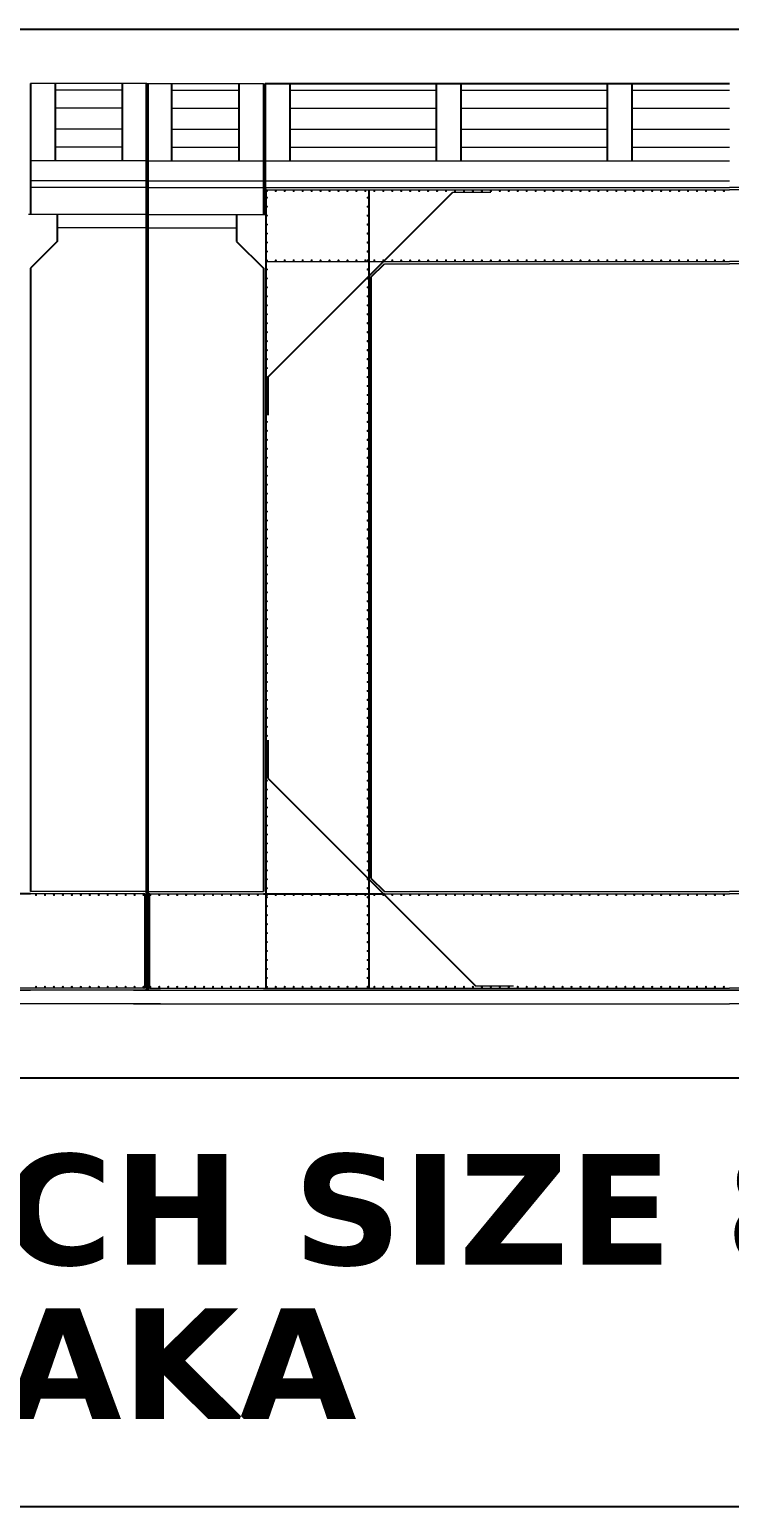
# Model space of a CAD drawing. Header units: millimetres. Extents: x -135144 to 39235, y -14991 to 144825.
# Drawn here: x 20844 to 28654, y 128357 to 144825 of the extents above; entities that cross this region are included whole.
import ezdxf

# ---------------------------------------------------------------- set-up
doc = ezdxf.new("R2010")
doc.units = ezdxf.units.MM
doc.header["$MEASUREMENT"] = 0
doc.layers.add('S TEXT', color=7, linetype='Continuous', lineweight=20)
doc.styles.get("Standard").update_dxf_attribs({"font": 'dutchb.ttf'})
doc.dimstyles.new('ISO-25', dxfattribs={"dimtxt": 1000, "dimasz": 1000, "dimexe": 1.25, "dimexo": 0.625, "dimtad": 0, "dimtxsty": 'Standard', "dimcen": 75, "dimadec": 0, "dimazin": 0, "dimtfac": 1, "dimtmove": 0, "dimatfit": 2, "dimfxl": 0, "dimarcsym": 0})

# ---------------------------------------------------------------- blocks, each defined once
blk = doc.blocks.new('*D16')
at = {"color": 0, "lineweight": -2}
for p, q in [((-29901, 133436), (-29901, 133133)), ((35543, 133436), (35543, 133133)), ((-28901, 133134), (1055, 133134)), ((34543, 133134), (4587, 133134))]:
    blk.add_line(p, q, dxfattribs=at)
at = {"color": 0}
for points in [[(-28901, 133301), (-28901, 132968), (-29901, 133134)], [(34543, 133301), (34543, 132968), (35543, 133134)]]:
    blk.add_solid(points, dxfattribs=at)
at = {"layer": 'Defpoints', "color": 0}
for p in [(-29901, 133436), (35543, 133436), (35543, 133134)]:
    blk.add_point(p, dxfattribs=at)
at = {"color": 0, "insert": (2821, 133134), "char_height": 1000, "attachment_point": 5}
blk.add_mtext('52250', dxfattribs=at)

msp = doc.modelspace()

# ---------------------------------------------------------------- linework, layer by layer
for p, q in [((39234.873, 144825.238), (-33989.082, 144825.238)), ((20853.64, 144222.848), (20853.64, 142762.848)), ((21128.64, 144222.848), (21128.64, 143362.848)), ((21878.64, 144222.848), (21878.64, 143362.848)), ((22143.64, 144222.848), (22143.64, 134112.848)), ((22163.64, 144222.848), (22163.64, 134112.848)), ((22428.64, 144222.848), (22428.64, 143362.848)), ((23178.64, 144222.848), (23178.64, 143362.848)), ((23453.64, 144222.848), (23453.64, 142762.848)), ((23473.64, 144222.848), (23473.64, 142762.848)), ((23473.64, 144222.848), (28653.64, 144222.848)), ((23748.64, 144222.848), (23748.64, 143362.848)), ((25380.64, 144222.848), (25380.64, 143362.848)), ((25655.64, 144222.848), (25655.64, 143362.848)), ((27287.64, 144222.848), (27287.64, 143362.848)), ((27562.64, 144222.848), (27562.64, 143362.848)), ((23478.64, 143025.348), (23478.64, 134137.848)), ((23503.64, 140948.204), (25568.285, 143012.848)), ((24628.64, 143037.848), (24628.64, 134137.848)), ((21153.64, 142762.848), (21153.64, 142462.848)), ((23153.64, 142762.848), (23153.64, 142462.848)), ((21153.64, 142462.848), (20853.64, 142162.848)), ((23153.64, 142462.848), (23453.64, 142162.848)), ((20853.64, 142162.848), (20853.64, 135212.848)), ((23453.64, 142162.848), (23453.64, 135212.848)), ((24653.64, 142062.848), (24803.64, 142212.848)), ((24653.64, 142062.848), (24653.64, 135362.848)), ((23503.64, 140948.204), (23503.64, 140523.94)), ((23503.64, 136901.757), (23503.64, 136477.493)), ((23503.64, 136477.493), (25818.285, 134162.848)), ((24653.64, 135362.848), (24803.64, 135212.848)), ((20853.64, 135187.848), (19503.64, 135187.848)), ((22128.64, 135175.348), (22128.64, 134150.348)), ((22178.64, 135175.348), (22178.64, 134150.348)), ((23453.64, 135187.848), (24803.64, 135187.848)), ((-33989.082, 128357.278), (39234.873, 128357.278))]:
    msp.add_line(p, q)
at = {"const_width": 12.5}
for points in [[(23484.89, 143025.348, 1), (23497.39, 143025.348, 1)], [(23484.89, 142950.348, 1), (23497.39, 142950.348, 1)], [(23584.89, 143025.348, 1), (23597.39, 143025.348, 1)], [(23684.89, 143025.348, 1), (23697.39, 143025.348, 1)], [(23784.89, 143025.348, 1), (23797.39, 143025.348, 1)], [(23884.89, 143025.348, 1), (23897.39, 143025.348, 1)], [(23984.89, 143025.348, 1), (23997.39, 143025.348, 1)], [(24084.89, 143025.348, 1), (24097.39, 143025.348, 1)], [(24184.89, 143025.348, 1), (24197.39, 143025.348, 1)], [(24284.89, 143025.348, 1), (24297.39, 143025.348, 1)], [(24384.89, 143025.348, 1), (24397.39, 143025.348, 1)], [(24484.89, 143025.348, 1), (24497.39, 143025.348, 1)], [(24584.89, 143025.348, 1), (24597.39, 143025.348, 1)], [(24609.89, 142950.348, 1), (24622.39, 142950.348, 1)], [(24684.89, 143025.348, 1), (24697.39, 143025.348, 1)], [(24784.89, 143025.348, 1), (24797.39, 143025.348, 1)], [(24884.89, 143025.348, 1), (24897.39, 143025.348, 1)], [(24984.89, 143025.348, 1), (24997.39, 143025.348, 1)], [(25084.89, 143025.348, 1), (25097.39, 143025.348, 1)], [(25184.89, 143025.348, 1), (25197.39, 143025.348, 1)], [(25284.89, 143025.348, 1), (25297.39, 143025.348, 1)], [(25384.89, 143025.348, 1), (25397.39, 143025.348, 1)], [(25484.89, 143025.348, 1), (25497.39, 143025.348, 1)], [(25584.89, 143025.348, 1), (25597.39, 143025.348, 1)], [(25684.89, 143025.348, 1), (25697.39, 143025.348, 1)], [(25784.89, 143025.348, 1), (25797.39, 143025.348, 1)], [(25884.89, 143025.348, 1), (25897.39, 143025.348, 1)], [(25984.89, 143025.348, 1), (25997.39, 143025.348, 1)], [(26084.89, 143025.348, 1), (26097.39, 143025.348, 1)], [(26184.89, 143025.348, 1), (26197.39, 143025.348, 1)], [(26284.89, 143025.348, 1), (26297.39, 143025.348, 1)], [(26384.89, 143025.348, 1), (26397.39, 143025.348, 1)], [(26484.89, 143025.348, 1), (26497.39, 143025.348, 1)], [(26584.89, 143025.348, 1), (26597.39, 143025.348, 1)], [(26684.89, 143025.348, 1), (26697.39, 143025.348, 1)], [(26784.89, 143025.348, 1), (26797.39, 143025.348, 1)], [(26884.89, 143025.348, 1), (26897.39, 143025.348, 1)], [(26984.89, 143025.348, 1), (26997.39, 143025.348, 1)], [(27084.89, 143025.348, 1), (27097.39, 143025.348, 1)], [(27184.89, 143025.348, 1), (27197.39, 143025.348, 1)], [(27284.89, 143025.348, 1), (27297.39, 143025.348, 1)], [(27384.89, 143025.348, 1), (27397.39, 143025.348, 1)], [(27484.89, 143025.348, 1), (27497.39, 143025.348, 1)], [(27584.89, 143025.348, 1), (27597.39, 143025.348, 1)], [(27684.89, 143025.348, 1), (27697.39, 143025.348, 1)], [(27784.89, 143025.348, 1), (27797.39, 143025.348, 1)], [(27884.89, 143025.348, 1), (27897.39, 143025.348, 1)], [(27984.89, 143025.348, 1), (27997.39, 143025.348, 1)], [(28084.89, 143025.348, 1), (28097.39, 143025.348, 1)], [(28184.89, 143025.348, 1), (28197.39, 143025.348, 1)], [(28284.89, 143025.348, 1), (28297.39, 143025.348, 1)], [(28384.89, 143025.348, 1), (28397.39, 143025.348, 1)], [(28484.89, 143025.348, 1), (28497.39, 143025.348, 1)], [(28584.89, 143025.348, 1), (28597.39, 143025.348, 1)], [(23484.89, 142850.348, 1), (23497.39, 142850.348, 1)], [(24609.89, 142850.348, 1), (24622.39, 142850.348, 1)], [(23484.89, 142750.348, 1), (23497.39, 142750.348, 1)], [(23484.89, 142650.348, 1), (23497.39, 142650.348, 1)], [(24609.89, 142750.348, 1), (24622.39, 142750.348, 1)], [(24609.89, 142650.348, 1), (24622.39, 142650.348, 1)], [(23484.89, 142550.348, 1), (23497.39, 142550.348, 1)], [(23484.89, 142450.348, 1), (23497.39, 142450.348, 1)], [(24609.89, 142550.348, 1), (24622.39, 142550.348, 1)], [(24609.89, 142450.348, 1), (24622.39, 142450.348, 1)], [(23484.89, 142350.348, 1), (23497.39, 142350.348, 1)], [(24609.89, 142350.348, 1), (24622.39, 142350.348, 1)], [(23484.89, 142250.348, 1), (23497.39, 142250.348, 1)], [(23484.89, 142250.348, 1), (23497.39, 142250.348, 1)], [(23484.89, 142150.348, 1), (23497.39, 142150.348, 1)], [(23584.89, 142250.348, 1), (23597.39, 142250.348, 1)], [(23684.89, 142250.348, 1), (23697.39, 142250.348, 1)], [(23784.89, 142250.348, 1), (23797.39, 142250.348, 1)], [(23884.89, 142250.348, 1), (23897.39, 142250.348, 1)], [(23984.89, 142250.348, 1), (23997.39, 142250.348, 1)], [(24084.89, 142250.348, 1), (24097.39, 142250.348, 1)], [(24184.89, 142250.348, 1), (24197.39, 142250.348, 1)], [(24284.89, 142250.348, 1), (24297.39, 142250.348, 1)], [(24384.89, 142250.348, 1), (24397.39, 142250.348, 1)], [(24484.89, 142250.348, 1), (24497.39, 142250.348, 1)], [(24584.89, 142250.348, 1), (24597.39, 142250.348, 1)], [(24609.89, 142250.348, 1), (24622.39, 142250.348, 1)], [(24609.89, 142150.348, 1), (24622.39, 142150.348, 1)], [(24684.89, 142250.348, 1), (24697.39, 142250.348, 1)], [(24784.89, 142250.348, 1), (24797.39, 142250.348, 1)], [(24884.89, 142250.348, 1), (24897.39, 142250.348, 1)], [(24984.89, 142250.348, 1), (24997.39, 142250.348, 1)], [(25084.89, 142250.348, 1), (25097.39, 142250.348, 1)], [(25184.89, 142250.348, 1), (25197.39, 142250.348, 1)], [(25284.89, 142250.348, 1), (25297.39, 142250.348, 1)], [(25384.89, 142250.348, 1), (25397.39, 142250.348, 1)], [(25484.89, 142250.348, 1), (25497.39, 142250.348, 1)], [(25584.89, 142250.348, 1), (25597.39, 142250.348, 1)], [(25684.89, 142250.348, 1), (25697.39, 142250.348, 1)], [(25784.89, 142250.348, 1), (25797.39, 142250.348, 1)], [(25884.89, 142250.348, 1), (25897.39, 142250.348, 1)], [(25984.89, 142250.348, 1), (25997.39, 142250.348, 1)], [(26084.89, 142250.348, 1), (26097.39, 142250.348, 1)], [(26184.89, 142250.348, 1), (26197.39, 142250.348, 1)], [(26284.89, 142250.348, 1), (26297.39, 142250.348, 1)], [(26384.89, 142250.348, 1), (26397.39, 142250.348, 1)], [(26484.89, 142250.348, 1), (26497.39, 142250.348, 1)], [(26584.89, 142250.348, 1), (26597.39, 142250.348, 1)], [(26684.89, 142250.348, 1), (26697.39, 142250.348, 1)], [(26784.89, 142250.348, 1), (26797.39, 142250.348, 1)], [(26884.89, 142250.348, 1), (26897.39, 142250.348, 1)], [(26984.89, 142250.348, 1), (26997.39, 142250.348, 1)], [(27084.89, 142250.348, 1), (27097.39, 142250.348, 1)], [(27184.89, 142250.348, 1), (27197.39, 142250.348, 1)], [(27284.89, 142250.348, 1), (27297.39, 142250.348, 1)], [(27384.89, 142250.348, 1), (27397.39, 142250.348, 1)], [(27484.89, 142250.348, 1), (27497.39, 142250.348, 1)], [(27584.89, 142250.348, 1), (27597.39, 142250.348, 1)], [(27684.89, 142250.348, 1), (27697.39, 142250.348, 1)], [(27784.89, 142250.348, 1), (27797.39, 142250.348, 1)], [(27884.89, 142250.348, 1), (27897.39, 142250.348, 1)], [(27984.89, 142250.348, 1), (27997.39, 142250.348, 1)], [(28084.89, 142250.348, 1), (28097.39, 142250.348, 1)], [(28184.89, 142250.348, 1), (28197.39, 142250.348, 1)], [(28284.89, 142250.348, 1), (28297.39, 142250.348, 1)], [(28384.89, 142250.348, 1), (28397.39, 142250.348, 1)], [(28484.89, 142250.348, 1), (28497.39, 142250.348, 1)], [(28584.89, 142250.348, 1), (28597.39, 142250.348, 1)], [(23484.89, 142050.348, 1), (23497.39, 142050.348, 1)], [(23484.89, 141950.348, 1), (23497.39, 141950.348, 1)], [(24609.89, 142050.348, 1), (24622.39, 142050.348, 1)], [(24609.89, 141950.348, 1), (24622.39, 141950.348, 1)], [(23484.89, 141850.348, 1), (23497.39, 141850.348, 1)], [(24609.89, 141850.348, 1), (24622.39, 141850.348, 1)], [(23484.89, 141750.348, 1), (23497.39, 141750.348, 1)], [(23484.89, 141650.348, 1), (23497.39, 141650.348, 1)], [(24609.89, 141750.348, 1), (24622.39, 141750.348, 1)], [(24609.89, 141650.348, 1), (24622.39, 141650.348, 1)], [(23484.89, 141550.348, 1), (23497.39, 141550.348, 1)], [(23484.89, 141450.348, 1), (23497.39, 141450.348, 1)], [(24609.89, 141550.348, 1), (24622.39, 141550.348, 1)], [(24609.89, 141450.348, 1), (24622.39, 141450.348, 1)], [(23484.89, 141350.348, 1), (23497.39, 141350.348, 1)], [(24609.89, 141350.348, 1), (24622.39, 141350.348, 1)], [(23484.89, 141250.348, 1), (23497.39, 141250.348, 1)], [(23484.89, 141150.348, 1), (23497.39, 141150.348, 1)], [(24609.89, 141250.348, 1), (24622.39, 141250.348, 1)], [(24609.89, 141150.348, 1), (24622.39, 141150.348, 1)], [(23484.89, 141050.348, 1), (23497.39, 141050.348, 1)], [(24609.89, 141050.348, 1), (24622.39, 141050.348, 1)], [(23484.89, 140950.348, 1), (23497.39, 140950.348, 1)], [(23484.89, 140850.348, 1), (23497.39, 140850.348, 1)], [(24609.89, 140950.348, 1), (24622.39, 140950.348, 1)], [(24609.89, 140850.348, 1), (24622.39, 140850.348, 1)], [(23484.89, 140750.348, 1), (23497.39, 140750.348, 1)], [(23484.89, 140650.348, 1), (23497.39, 140650.348, 1)], [(24609.89, 140750.348, 1), (24622.39, 140750.348, 1)], [(24609.89, 140650.348, 1), (24622.39, 140650.348, 1)], [(23484.89, 140550.348, 1), (23497.39, 140550.348, 1)], [(24609.89, 140550.348, 1), (24622.39, 140550.348, 1)], [(23484.89, 140450.348, 1), (23497.39, 140450.348, 1)], [(23484.89, 140350.348, 1), (23497.39, 140350.348, 1)], [(24609.89, 140450.348, 1), (24622.39, 140450.348, 1)], [(24609.89, 140350.348, 1), (24622.39, 140350.348, 1)], [(23484.89, 140250.348, 1), (23497.39, 140250.348, 1)], [(23484.89, 140150.348, 1), (23497.39, 140150.348, 1)], [(24609.89, 140250.348, 1), (24622.39, 140250.348, 1)], [(24609.89, 140150.348, 1), (24622.39, 140150.348, 1)], [(23484.89, 140050.348, 1), (23497.39, 140050.348, 1)], [(24609.89, 140050.348, 1), (24622.39, 140050.348, 1)], [(23484.89, 139950.348, 1), (23497.39, 139950.348, 1)], [(23484.89, 139850.348, 1), (23497.39, 139850.348, 1)], [(24609.89, 139950.348, 1), (24622.39, 139950.348, 1)], [(24609.89, 139850.348, 1), (24622.39, 139850.348, 1)], [(23484.89, 139750.348, 1), (23497.39, 139750.348, 1)], [(23484.89, 139650.348, 1), (23497.39, 139650.348, 1)], [(24609.89, 139750.348, 1), (24622.39, 139750.348, 1)], [(24609.89, 139650.348, 1), (24622.39, 139650.348, 1)], [(23484.89, 139550.348, 1), (23497.39, 139550.348, 1)], [(24609.89, 139550.348, 1), (24622.39, 139550.348, 1)], [(23484.89, 139450.348, 1), (23497.39, 139450.348, 1)], [(23484.89, 139350.348, 1), (23497.39, 139350.348, 1)], [(24609.89, 139450.348, 1), (24622.39, 139450.348, 1)], [(24609.89, 139350.348, 1), (24622.39, 139350.348, 1)], [(23484.89, 139250.348, 1), (23497.39, 139250.348, 1)], [(23484.89, 139150.348, 1), (23497.39, 139150.348, 1)], [(24609.89, 139250.348, 1), (24622.39, 139250.348, 1)], [(24609.89, 139150.348, 1), (24622.39, 139150.348, 1)], [(23484.89, 139050.348, 1), (23497.39, 139050.348, 1)], [(24609.89, 139050.348, 1), (24622.39, 139050.348, 1)], [(23484.89, 138950.348, 1), (23497.39, 138950.348, 1)], [(23484.89, 138850.348, 1), (23497.39, 138850.348, 1)], [(24609.89, 138950.348, 1), (24622.39, 138950.348, 1)], [(24609.89, 138850.348, 1), (24622.39, 138850.348, 1)], [(23484.89, 138750.348, 1), (23497.39, 138750.348, 1)], [(23484.89, 138650.348, 1), (23497.39, 138650.348, 1)], [(24609.89, 138750.348, 1), (24622.39, 138750.348, 1)], [(24609.89, 138650.348, 1), (24622.39, 138650.348, 1)], [(23484.89, 138550.348, 1), (23497.39, 138550.348, 1)], [(24609.89, 138550.348, 1), (24622.39, 138550.348, 1)], [(23484.89, 138450.348, 1), (23497.39, 138450.348, 1)], [(23484.89, 138350.348, 1), (23497.39, 138350.348, 1)], [(24609.89, 138450.348, 1), (24622.39, 138450.348, 1)], [(24609.89, 138350.348, 1), (24622.39, 138350.348, 1)], [(23484.89, 138250.348, 1), (23497.39, 138250.348, 1)], [(24609.89, 138250.348, 1), (24622.39, 138250.348, 1)], [(23484.89, 138150.348, 1), (23497.39, 138150.348, 1)], [(23484.89, 138050.348, 1), (23497.39, 138050.348, 1)], [(24609.89, 138150.348, 1), (24622.39, 138150.348, 1)], [(24609.89, 138050.348, 1), (24622.39, 138050.348, 1)], [(23484.89, 137950.348, 1), (23497.39, 137950.348, 1)], [(23484.89, 137850.348, 1), (23497.39, 137850.348, 1)], [(24609.89, 137950.348, 1), (24622.39, 137950.348, 1)], [(24609.89, 137850.348, 1), (24622.39, 137850.348, 1)], [(23484.89, 137750.348, 1), (23497.39, 137750.348, 1)], [(24609.89, 137750.348, 1), (24622.39, 137750.348, 1)], [(23484.89, 137650.348, 1), (23497.39, 137650.348, 1)], [(23484.89, 137550.348, 1), (23497.39, 137550.348, 1)], [(24609.89, 137650.348, 1), (24622.39, 137650.348, 1)], [(24609.89, 137550.348, 1), (24622.39, 137550.348, 1)], [(23484.89, 137450.348, 1), (23497.39, 137450.348, 1)], [(23484.89, 137350.348, 1), (23497.39, 137350.348, 1)], [(24609.89, 137450.348, 1), (24622.39, 137450.348, 1)], [(24609.89, 137350.348, 1), (24622.39, 137350.348, 1)], [(23484.89, 137250.348, 1), (23497.39, 137250.348, 1)], [(24609.89, 137250.348, 1), (24622.39, 137250.348, 1)], [(23484.89, 137150.348, 1), (23497.39, 137150.348, 1)], [(23484.89, 137050.348, 1), (23497.39, 137050.348, 1)], [(24609.89, 137150.348, 1), (24622.39, 137150.348, 1)], [(24609.89, 137050.348, 1), (24622.39, 137050.348, 1)], [(23484.89, 136950.348, 1), (23497.39, 136950.348, 1)], [(23484.89, 136850.348, 1), (23497.39, 136850.348, 1)], [(24609.89, 136950.348, 1), (24622.39, 136950.348, 1)], [(24609.89, 136850.348, 1), (24622.39, 136850.348, 1)], [(23484.89, 136750.348, 1), (23497.39, 136750.348, 1)], [(24609.89, 136750.348, 1), (24622.39, 136750.348, 1)], [(23484.89, 136650.348, 1), (23497.39, 136650.348, 1)], [(23484.89, 136550.348, 1), (23497.39, 136550.348, 1)], [(24609.89, 136650.348, 1), (24622.39, 136650.348, 1)], [(24609.89, 136550.348, 1), (24622.39, 136550.348, 1)], [(23484.89, 136450.348, 1), (23497.39, 136450.348, 1)], [(23484.89, 136350.348, 1), (23497.39, 136350.348, 1)], [(24609.89, 136450.348, 1), (24622.39, 136450.348, 1)], [(24609.89, 136350.348, 1), (24622.39, 136350.348, 1)], [(23484.89, 136250.348, 1), (23497.39, 136250.348, 1)], [(24609.89, 136250.348, 1), (24622.39, 136250.348, 1)], [(23484.89, 136150.348, 1), (23497.39, 136150.348, 1)], [(23484.89, 136050.348, 1), (23497.39, 136050.348, 1)], [(24609.89, 136150.348, 1), (24622.39, 136150.348, 1)], [(24609.89, 136050.348, 1), (24622.39, 136050.348, 1)], [(23484.89, 135950.348, 1), (23497.39, 135950.348, 1)], [(23484.89, 135850.348, 1), (23497.39, 135850.348, 1)], [(24609.89, 135950.348, 1), (24622.39, 135950.348, 1)], [(24609.89, 135850.348, 1), (24622.39, 135850.348, 1)], [(23484.89, 135750.348, 1), (23497.39, 135750.348, 1)], [(24609.89, 135750.348, 1), (24622.39, 135750.348, 1)], [(23484.89, 135650.348, 1), (23497.39, 135650.348, 1)], [(23484.89, 135550.348, 1), (23497.39, 135550.348, 1)], [(24609.89, 135650.348, 1), (24622.39, 135650.348, 1)], [(24609.89, 135550.348, 1), (24622.39, 135550.348, 1)], [(23484.89, 135450.348, 1), (23497.39, 135450.348, 1)], [(24609.89, 135450.348, 1), (24622.39, 135450.348, 1)], [(23484.89, 135350.348, 1), (23497.39, 135350.348, 1)], [(23484.89, 135250.348, 1), (23497.39, 135250.348, 1)], [(24609.89, 135350.348, 1), (24622.39, 135350.348, 1)], [(24609.89, 135250.348, 1), (24622.39, 135250.348, 1)], [(20922.39, 135175.348, -1), (20909.89, 135175.348, -1)], [(21022.39, 135175.348, -1), (21009.89, 135175.348, -1)], [(21122.39, 135175.348, -1), (21109.89, 135175.348, -1)], [(21222.39, 135175.348, -1), (21209.89, 135175.348, -1)], [(21322.39, 135175.348, -1), (21309.89, 135175.348, -1)], [(21422.39, 135175.348, -1), (21409.89, 135175.348, -1)], [(21522.39, 135175.348, -1), (21509.89, 135175.348, -1)], [(21622.39, 135175.348, -1), (21609.89, 135175.348, -1)], [(21722.39, 135175.348, -1), (21709.89, 135175.348, -1)], [(21822.39, 135175.348, -1), (21809.89, 135175.348, -1)], [(21922.39, 135175.348, -1), (21909.89, 135175.348, -1)], [(22022.39, 135175.348, -1), (22009.89, 135175.348, -1)], [(22122.39, 135175.348, -1), (22109.89, 135175.348, -1)], [(22184.89, 135175.348, 1), (22197.39, 135175.348, 1)], [(22284.89, 135175.348, 1), (22297.39, 135175.348, 1)], [(22384.89, 135175.348, 1), (22397.39, 135175.348, 1)], [(22484.89, 135175.348, 1), (22497.39, 135175.348, 1)], [(22584.89, 135175.348, 1), (22597.39, 135175.348, 1)], [(22684.89, 135175.348, 1), (22697.39, 135175.348, 1)], [(22784.89, 135175.348, 1), (22797.39, 135175.348, 1)], [(22884.89, 135175.348, 1), (22897.39, 135175.348, 1)], [(22984.89, 135175.348, 1), (22997.39, 135175.348, 1)], [(23084.89, 135175.348, 1), (23097.39, 135175.348, 1)], [(23184.89, 135175.348, 1), (23197.39, 135175.348, 1)], [(23284.89, 135175.348, 1), (23297.39, 135175.348, 1)], [(23384.89, 135175.348, 1), (23397.39, 135175.348, 1)], [(23484.89, 135175.348, 1), (23497.39, 135175.348, 1)], [(23484.89, 135150.348, 1), (23497.39, 135150.348, 1)], [(23484.89, 135050.348, 1), (23497.39, 135050.348, 1)], [(23584.89, 135175.348, 1), (23597.39, 135175.348, 1)], [(23684.89, 135175.348, 1), (23697.39, 135175.348, 1)], [(23784.89, 135175.348, 1), (23797.39, 135175.348, 1)], [(23884.89, 135175.348, 1), (23897.39, 135175.348, 1)], [(23984.89, 135175.348, 1), (23997.39, 135175.348, 1)], [(24084.89, 135175.348, 1), (24097.39, 135175.348, 1)], [(24184.89, 135175.348, 1), (24197.39, 135175.348, 1)], [(24284.89, 135175.348, 1), (24297.39, 135175.348, 1)], [(24384.89, 135175.348, 1), (24397.39, 135175.348, 1)], [(24484.89, 135175.348, 1), (24497.39, 135175.348, 1)], [(24584.89, 135175.348, 1), (24597.39, 135175.348, 1)], [(24609.89, 135150.348, 1), (24622.39, 135150.348, 1)], [(24609.89, 135050.348, 1), (24622.39, 135050.348, 1)], [(24684.89, 135175.348, 1), (24697.39, 135175.348, 1)], [(24784.89, 135175.348, 1), (24797.39, 135175.348, 1)], [(24884.89, 135175.348, 1), (24897.39, 135175.348, 1)], [(24984.89, 135175.348, 1), (24997.39, 135175.348, 1)], [(25084.89, 135175.348, 1), (25097.39, 135175.348, 1)], [(25184.89, 135175.348, 1), (25197.39, 135175.348, 1)], [(25284.89, 135175.348, 1), (25297.39, 135175.348, 1)], [(25384.89, 135175.348, 1), (25397.39, 135175.348, 1)], [(25484.89, 135175.348, 1), (25497.39, 135175.348, 1)], [(25584.89, 135175.348, 1), (25597.39, 135175.348, 1)], [(25684.89, 135175.348, 1), (25697.39, 135175.348, 1)], [(25784.89, 135175.348, 1), (25797.39, 135175.348, 1)], [(25884.89, 135175.348, 1), (25897.39, 135175.348, 1)], [(25984.89, 135175.348, 1), (25997.39, 135175.348, 1)], [(26084.89, 135175.348, 1), (26097.39, 135175.348, 1)], [(26184.89, 135175.348, 1), (26197.39, 135175.348, 1)], [(26284.89, 135175.348, 1), (26297.39, 135175.348, 1)], [(26384.89, 135175.348, 1), (26397.39, 135175.348, 1)], [(26484.89, 135175.348, 1), (26497.39, 135175.348, 1)], [(26584.89, 135175.348, 1), (26597.39, 135175.348, 1)], [(26684.89, 135175.348, 1), (26697.39, 135175.348, 1)], [(26784.89, 135175.348, 1), (26797.39, 135175.348, 1)], [(26884.89, 135175.348, 1), (26897.39, 135175.348, 1)], [(26984.89, 135175.348, 1), (26997.39, 135175.348, 1)], [(27084.89, 135175.348, 1), (27097.39, 135175.348, 1)], [(27184.89, 135175.348, 1), (27197.39, 135175.348, 1)], [(27284.89, 135175.348, 1), (27297.39, 135175.348, 1)], [(27384.89, 135175.348, 1), (27397.39, 135175.348, 1)], [(27484.89, 135175.348, 1), (27497.39, 135175.348, 1)], [(27584.89, 135175.348, 1), (27597.39, 135175.348, 1)], [(27684.89, 135175.348, 1), (27697.39, 135175.348, 1)], [(27784.89, 135175.348, 1), (27797.39, 135175.348, 1)], [(27884.89, 135175.348, 1), (27897.39, 135175.348, 1)], [(27984.89, 135175.348, 1), (27997.39, 135175.348, 1)], [(28084.89, 135175.348, 1), (28097.39, 135175.348, 1)], [(28184.89, 135175.348, 1), (28197.39, 135175.348, 1)], [(28284.89, 135175.348, 1), (28297.39, 135175.348, 1)], [(28384.89, 135175.348, 1), (28397.39, 135175.348, 1)], [(28484.89, 135175.348, 1), (28497.39, 135175.348, 1)], [(28584.89, 135175.348, 1), (28597.39, 135175.348, 1)], [(23484.89, 134950.348, 1), (23497.39, 134950.348, 1)], [(24609.89, 134950.348, 1), (24622.39, 134950.348, 1)], [(23484.89, 134850.348, 1), (23497.39, 134850.348, 1)], [(23484.89, 134750.348, 1), (23497.39, 134750.348, 1)], [(24609.89, 134850.348, 1), (24622.39, 134850.348, 1)], [(24609.89, 134750.348, 1), (24622.39, 134750.348, 1)], [(23484.89, 134650.348, 1), (23497.39, 134650.348, 1)], [(23484.89, 134550.348, 1), (23497.39, 134550.348, 1)], [(24609.89, 134650.348, 1), (24622.39, 134650.348, 1)], [(24609.89, 134550.348, 1), (24622.39, 134550.348, 1)], [(23484.89, 134450.348, 1), (23497.39, 134450.348, 1)], [(24609.89, 134450.348, 1), (24622.39, 134450.348, 1)], [(23484.89, 134350.348, 1), (23497.39, 134350.348, 1)], [(23484.89, 134250.348, 1), (23497.39, 134250.348, 1)], [(24609.89, 134350.348, 1), (24622.39, 134350.348, 1)], [(24609.89, 134250.348, 1), (24622.39, 134250.348, 1)], [(20922.39, 134150.348, -1), (20909.89, 134150.348, -1)], [(21022.39, 134150.348, -1), (21009.89, 134150.348, -1)], [(21122.39, 134150.348, -1), (21109.89, 134150.348, -1)], [(21222.39, 134150.348, -1), (21209.89, 134150.348, -1)], [(21322.39, 134150.348, -1), (21309.89, 134150.348, -1)], [(21422.39, 134150.348, -1), (21409.89, 134150.348, -1)], [(21522.39, 134150.348, -1), (21509.89, 134150.348, -1)], [(21622.39, 134150.348, -1), (21609.89, 134150.348, -1)], [(21722.39, 134150.348, -1), (21709.89, 134150.348, -1)], [(21822.39, 134150.348, -1), (21809.89, 134150.348, -1)], [(21922.39, 134150.348, -1), (21909.89, 134150.348, -1)], [(22022.39, 134150.348, -1), (22009.89, 134150.348, -1)], [(22122.39, 134150.348, -1), (22109.89, 134150.348, -1)], [(22184.89, 134150.348, 1), (22197.39, 134150.348, 1)], [(22284.89, 134150.348, 1), (22297.39, 134150.348, 1)], [(22384.89, 134150.348, 1), (22397.39, 134150.348, 1)], [(22484.89, 134150.348, 1), (22497.39, 134150.348, 1)], [(22584.89, 134150.348, 1), (22597.39, 134150.348, 1)], [(22684.89, 134150.348, 1), (22697.39, 134150.348, 1)], [(22784.89, 134150.348, 1), (22797.39, 134150.348, 1)], [(22884.89, 134150.348, 1), (22897.39, 134150.348, 1)], [(22984.89, 134150.348, 1), (22997.39, 134150.348, 1)], [(23084.89, 134150.348, 1), (23097.39, 134150.348, 1)], [(23184.89, 134150.348, 1), (23197.39, 134150.348, 1)], [(23284.89, 134150.348, 1), (23297.39, 134150.348, 1)], [(23384.89, 134150.348, 1), (23397.39, 134150.348, 1)], [(23484.89, 134150.348, 1), (23497.39, 134150.348, 1)], [(23484.89, 134150.348, 1), (23497.39, 134150.348, 1)], [(23584.89, 134150.348, 1), (23597.39, 134150.348, 1)], [(23684.89, 134150.348, 1), (23697.39, 134150.348, 1)], [(23784.89, 134150.348, 1), (23797.39, 134150.348, 1)], [(23884.89, 134150.348, 1), (23897.39, 134150.348, 1)], [(23984.89, 134150.348, 1), (23997.39, 134150.348, 1)], [(24084.89, 134150.348, 1), (24097.39, 134150.348, 1)], [(24184.89, 134150.348, 1), (24197.39, 134150.348, 1)], [(24284.89, 134150.348, 1), (24297.39, 134150.348, 1)], [(24384.89, 134150.348, 1), (24397.39, 134150.348, 1)], [(24484.89, 134150.348, 1), (24497.39, 134150.348, 1)], [(24609.89, 134150.348, 1), (24622.39, 134150.348, 1)], [(24684.89, 134150.348, 1), (24697.39, 134150.348, 1)], [(24784.89, 134150.348, 1), (24797.39, 134150.348, 1)], [(24884.89, 134150.348, 1), (24897.39, 134150.348, 1)], [(24984.89, 134150.348, 1), (24997.39, 134150.348, 1)], [(25084.89, 134150.348, 1), (25097.39, 134150.348, 1)], [(25184.89, 134150.348, 1), (25197.39, 134150.348, 1)], [(25284.89, 134150.348, 1), (25297.39, 134150.348, 1)], [(25384.89, 134150.348, 1), (25397.39, 134150.348, 1)], [(25484.89, 134150.348, 1), (25497.39, 134150.348, 1)], [(25584.89, 134150.348, 1), (25597.39, 134150.348, 1)], [(25684.89, 134150.348, 1), (25697.39, 134150.348, 1)], [(25784.89, 134150.348, 1), (25797.39, 134150.348, 1)], [(25884.89, 134150.348, 1), (25897.39, 134150.348, 1)], [(25984.89, 134150.348, 1), (25997.39, 134150.348, 1)], [(26084.89, 134150.348, 1), (26097.39, 134150.348, 1)], [(26184.89, 134150.348, 1), (26197.39, 134150.348, 1)], [(26284.89, 134150.348, 1), (26297.39, 134150.348, 1)], [(26384.89, 134150.348, 1), (26397.39, 134150.348, 1)], [(26484.89, 134150.348, 1), (26497.39, 134150.348, 1)], [(26584.89, 134150.348, 1), (26597.39, 134150.348, 1)], [(26684.89, 134150.348, 1), (26697.39, 134150.348, 1)], [(26784.89, 134150.348, 1), (26797.39, 134150.348, 1)], [(26884.89, 134150.348, 1), (26897.39, 134150.348, 1)], [(26984.89, 134150.348, 1), (26997.39, 134150.348, 1)], [(27084.89, 134150.348, 1), (27097.39, 134150.348, 1)], [(27184.89, 134150.348, 1), (27197.39, 134150.348, 1)], [(27284.89, 134150.348, 1), (27297.39, 134150.348, 1)], [(27384.89, 134150.348, 1), (27397.39, 134150.348, 1)], [(27484.89, 134150.348, 1), (27497.39, 134150.348, 1)], [(27584.89, 134150.348, 1), (27597.39, 134150.348, 1)], [(27684.89, 134150.348, 1), (27697.39, 134150.348, 1)], [(27784.89, 134150.348, 1), (27797.39, 134150.348, 1)], [(27884.89, 134150.348, 1), (27897.39, 134150.348, 1)], [(27984.89, 134150.348, 1), (27997.39, 134150.348, 1)], [(28084.89, 134150.348, 1), (28097.39, 134150.348, 1)], [(28184.89, 134150.348, 1), (28197.39, 134150.348, 1)], [(28284.89, 134150.348, 1), (28297.39, 134150.348, 1)], [(28384.89, 134150.348, 1), (28397.39, 134150.348, 1)], [(28484.89, 134150.348, 1), (28497.39, 134150.348, 1)], [(28584.89, 134150.348, 1), (28597.39, 134150.348, 1)]]:
    msp.add_lwpolyline(points, format="xyb", close=True, dxfattribs=at)
for centre, start, end in [((23491.14, 143025.348), 90, 179.9999994), ((22116.14, 135175.348), 359.9999994, 89.9999988), ((22191.14, 135175.348), 90, 179.9999994), ((22116.14, 134150.348), 269.9999988, 359.9999994), ((22191.14, 134150.348), 179.9999994, 270)]:
    msp.add_arc(centre, 12.5, start, end)
at = {"layer": 'S TEXT'}
for p, q in [((22153.64, 144222.848), (20853.64, 144222.848)), ((21878.64, 144147.848), (21128.64, 144147.848)), ((22153.64, 144222.848), (23453.64, 144222.848)), ((22428.64, 144147.848), (23178.64, 144147.848)), ((23748.64, 144147.848), (25380.64, 144147.848)), ((25655.64, 144147.848), (27287.64, 144147.848)), ((27562.64, 144147.848), (28653.64, 144147.848)), ((21878.64, 143947.848), (21128.64, 143947.848)), ((22428.64, 143947.848), (23178.64, 143947.848)), ((23748.64, 143947.848), (25380.64, 143947.848)), ((25655.64, 143947.848), (27287.64, 143947.848)), ((27562.64, 143947.848), (28653.64, 143947.848)), ((21878.64, 143712.848), (21128.64, 143712.848)), ((22428.64, 143712.848), (23178.64, 143712.848)), ((23748.64, 143712.848), (25380.64, 143712.848)), ((25655.64, 143712.848), (27287.64, 143712.848)), ((27562.64, 143712.848), (28653.64, 143712.848)), ((21878.64, 143512.848), (21128.64, 143512.848)), ((22428.64, 143512.848), (23178.64, 143512.848)), ((23748.64, 143512.848), (25380.64, 143512.848)), ((25655.64, 143512.848), (27287.64, 143512.848)), ((27562.64, 143512.848), (28653.64, 143512.848)), ((22143.64, 143362.848), (20853.64, 143362.848)), ((22163.64, 143362.848), (23453.64, 143362.848)), ((23473.64, 143362.848), (28653.64, 143362.848)), ((22143.64, 143137.848), (20853.64, 143137.848)), ((22163.64, 143137.848), (23453.64, 143137.848)), ((23473.64, 143137.848), (28653.64, 143137.848)), ((22153.64, 143062.848), (20853.64, 143062.848)), ((22153.64, 143062.848), (23453.64, 143062.848)), ((23473.64, 143062.848), (28653.64, 143062.848)), ((23491.14, 143037.848), (28653.64, 143037.848)), ((25568.285, 143012.848), (25992.549, 143012.848)), ((33833.64, 143062.848), (28653.64, 143062.848)), ((33816.14, 143037.848), (28653.64, 143037.848)), ((22153.64, 142762.848), (20833.64, 142762.848)), ((22153.64, 142612.848), (21153.64, 142612.848)), ((22153.64, 142762.848), (23473.64, 142762.848)), ((22153.64, 142612.848), (23153.64, 142612.848)), ((23478.64, 142237.848), (28653.64, 142237.848)), ((24803.64, 142212.848), (28653.64, 142212.848)), ((33828.64, 142237.848), (28653.64, 142237.848)), ((32503.64, 142212.848), (28653.64, 142212.848)), ((22153.64, 135212.848), (20853.64, 135212.848)), ((22153.64, 135212.848), (23453.64, 135212.848)), ((24803.64, 135212.848), (28653.64, 135212.848)), ((32503.64, 135212.848), (28653.64, 135212.848)), ((22116.14, 135187.848), (20853.64, 135187.848)), ((22191.14, 135187.848), (23453.64, 135187.848)), ((24803.64, 135187.848), (28653.64, 135187.848)), ((32503.64, 135187.848), (28653.64, 135187.848)), ((22116.14, 134137.848), (15653.64, 134137.848)), ((15653.64, 134112.849), (20853.64, 134112.849)), ((22303.64, 134112.848), (15653.64, 134112.848)), ((22003.64, 134112.848), (28653.64, 134112.848)), ((22191.14, 134137.848), (28653.64, 134137.848)), ((28653.64, 134112.848), (23453.64, 134112.848)), ((25818.285, 134162.848), (26242.549, 134162.848)), ((35116.14, 134137.848), (28653.64, 134137.848)), ((35303.64, 134112.848), (28653.64, 134112.848)), ((28653.64, 134112.848), (33853.64, 134112.848)), ((22303.64, 133962.848), (15653.64, 133962.848)), ((22003.64, 133962.848), (28653.64, 133962.848)), ((35303.64, 133962.848), (28653.64, 133962.848))]:
    msp.add_line(p, q, dxfattribs=at)

# ---------------------------------------------------------------- texts
at = {"layer": 'S TEXT', "char_height": 1344, "attachment_point": 7}
for s, insert, width in [('{\\fVerdana|b1|i0|c0|p34;\\H0.9182x;BOX CULVERT THREE MONOLITHS OF SINGLE CELLS EACH SIZE 8MX 5M}', (-31639.164, 131028.223), 78907.73333), ('\\pi-10752,l10752;{\\fVerdana|b1|i0|c0|p34;\\H0.9182x;PROPOSED HIGH LEVEL BRIDGE AT SUKANAKA}', (-19733.493, 129308.922), 64840.53333)]:
    msp.add_mtext(s, dxfattribs=dict(at, insert=insert, width=width))

# ---------------------------------------------------------------- dimensions: what is measured, and where the dimension line sits
dim = msp.add_linear_dim(base=(35542.728, 133134.204), p1=(-29900.675, 133436.33), p2=(35542.728, 133436.33), text='52250', dimstyle='ISO-25')
dim.commit()
dim.dimension.update_dxf_attribs({"geometry": '*D16', "text_midpoint": (2821.026, 133134.204)})

doc.saveas('drawing.dxf')
